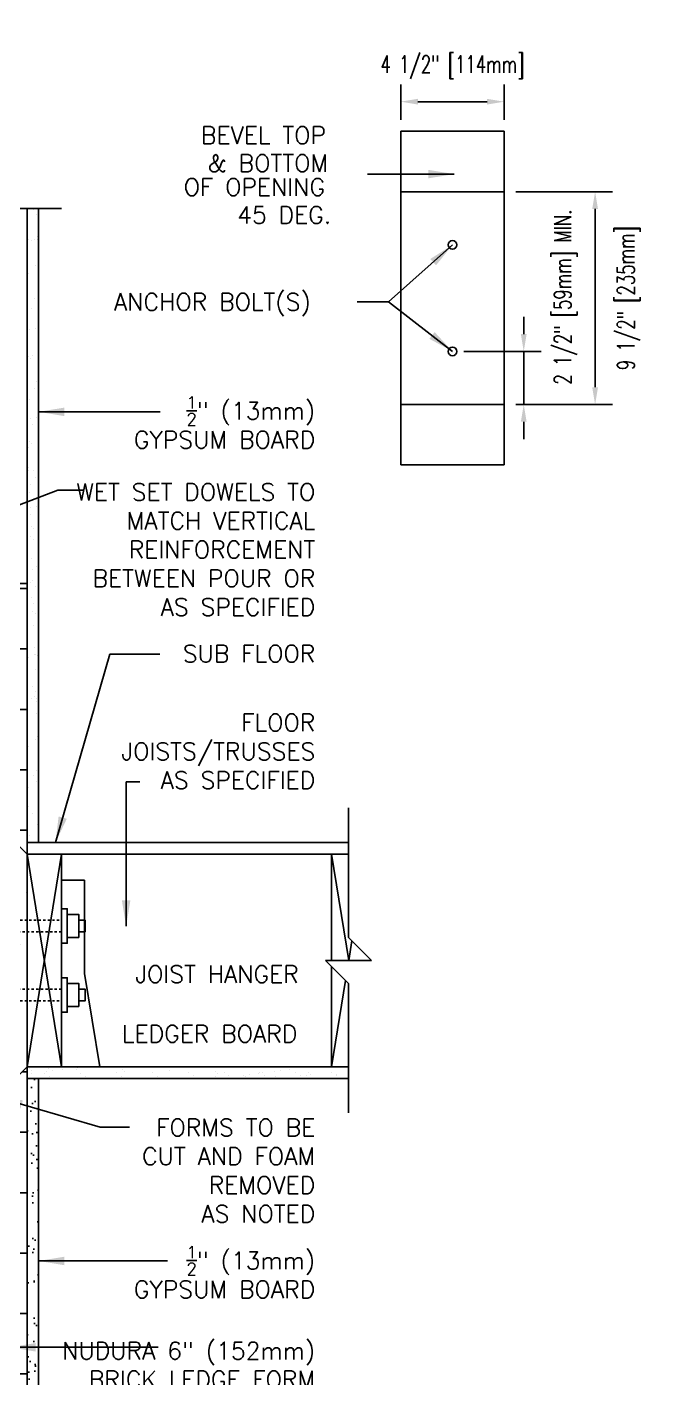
# Model space of a CAD drawing. Header units: inches. Extents: x 112.2 to 171.6, y -23.4 to 65.9.
# Drawn here: x 143.7 to 171.6, y 7.2 to 65.9 of the extents above; entities that cross this region are included whole.
import ezdxf
from ezdxf.enums import TextEntityAlignment as Align

# ---------------------------------------------------------------- set-up
doc = ezdxf.new("R2010")
doc.units = ezdxf.units.IN
doc.header["$LTSCALE"] = 0.5
doc.header["$MEASUREMENT"] = 0
doc.linetypes.add('HIDDEN2', pattern=[0.1875, 0.125, -0.0625])
for name, color, linetype in [('HATCH', 12, 'Continuous'), ('LINE15', 9, 'Continuous'), ('LINE18', 9, 'Continuous'), ('line25', 2, 'Continuous'), ('LINE50', 5, 'Continuous'), ('LINE9', 9, 'Continuous'), ('TEXT', 4, 'Continuous')]:
    doc.layers.add(name, color=color, linetype=linetype)
doc.styles.add('DIM', font='romans.shx', dxfattribs={"width": 0.7})
doc.styles.add('ROMANS', font='romans.shx', dxfattribs={"height": 1.125})
doc.dimstyles.new('ext_12', dxfattribs={"dimscale": 12, "dimtxt": 0.09375, "dimasz": 0.09375, "dimexe": 0.09375, "dimexo": 0.0625, "dimgap": 0.0625, "dimtad": 1, "dimdec": 1, "dimzin": 3, "dimdsep": 46, "dimlunit": 4, "dimtxsty": 'DIM', "dimcen": 0.09, "dimdle": 0.09375, "dimclrt": 4, "dimadec": 0, "dimazin": 0, "dimtfac": 1, "dimtdec": 1, "dimtmove": 2, "dimatfit": 3, "dimfxl": 1, "dimfrac": 2, "dimtolj": 1, "dimtzin": 0, "dimarcsym": 0})
doc.dimstyles.new('ext_8', dxfattribs={"dimscale": 8, "dimtxt": 0.09375, "dimasz": 0.09375, "dimexe": 0.09375, "dimexo": 0.0625, "dimgap": 0.0625, "dimtad": 1, "dimdec": 1, "dimzin": 3, "dimdsep": 46, "dimlunit": 4, "dimtxsty": 'DIM', "dimcen": 0.09, "dimdle": 0.09375, "dimclrt": 4, "dimadec": 0, "dimazin": 0, "dimtfac": 1, "dimtdec": 1, "dimtmove": 2, "dimatfit": 3, "dimfxl": 1, "dimfrac": 2, "dimtolj": 1, "dimtzin": 0, "dimarcsym": 0})

# ---------------------------------------------------------------- blocks, each defined once
blk = doc.blocks.new('*D2')
at = {"layer": 'Defpoints', "color": 0, "transparency": 16777216}
for p in [(162.223, 51.824), (165.318, 51.824), (164.473, 49.512)]:
    blk.add_point(p, dxfattribs=at)
at = {"layer": 'TEXT', "color": 0, "lineweight": -2, "transparency": 16777216}
for p, q in [((165.318, 52.574), (165.318, 53.324)), ((162.723, 51.824), (166.068, 51.824)), ((165.318, 49.512), (165.318, 51.824)), ((164.973, 49.512), (166.068, 49.512)), ((165.318, 48.762), (165.318, 48.012))]:
    blk.add_line(p, q, dxfattribs=at)
at = {"layer": 'TEXT', "color": 0, "transparency": 16777216}
for points in [[(165.193, 52.574), (165.443, 52.574), (165.318, 51.824)], [(165.193, 48.762), (165.443, 48.762), (165.318, 49.512)]]:
    blk.add_solid(points, dxfattribs=at)
at = {"layer": 'TEXT', "color": 4, "transparency": 16777216, "insert": (167.132, 54.182), "char_height": 0.75, "attachment_point": 5, "rotation": 90, "style": 'DIM'}
blk.add_mtext('\\A1;2 1/2" [59mm] MIN.', dxfattribs=at)
blk = doc.blocks.new('*D3')
at = {"layer": 'Defpoints', "color": 0, "transparency": 16777216}
for p in [(164.473, 58.762), (164.473, 49.512), (168.417, 49.512)]:
    blk.add_point(p, dxfattribs=at)
at = {"layer": 'TEXT', "color": 0, "lineweight": -2, "transparency": 16777216}
for p, q in [((164.973, 58.762), (169.167, 58.762)), ((168.417, 58.012), (168.417, 50.262)), ((164.973, 49.512), (169.167, 49.512))]:
    blk.add_line(p, q, dxfattribs=at)
at = {"layer": 'TEXT', "color": 0, "transparency": 16777216}
for points in [[(168.292, 58.012), (168.542, 58.012), (168.417, 58.762)], [(168.292, 50.262), (168.542, 50.262), (168.417, 49.512)]]:
    blk.add_solid(points, dxfattribs=at)
at = {"layer": 'TEXT', "color": 4, "transparency": 16777216, "insert": (169.88, 54.137), "char_height": 0.75, "attachment_point": 5, "rotation": 90, "style": 'DIM'}
blk.add_mtext('\\A1;9 1/2" [235mm]', dxfattribs=at)
blk = doc.blocks.new('*D4')
at = {"layer": 'Defpoints', "color": 0, "transparency": 16777216}
for p in [(159.973, 62.672), (159.973, 61.387), (164.473, 61.387)]:
    blk.add_point(p, dxfattribs=at)
at = {"layer": 'TEXT', "color": 0, "lineweight": -2, "transparency": 16777216}
for p, q in [((159.973, 61.887), (159.973, 63.422)), ((164.473, 61.887), (164.473, 63.422)), ((163.723, 62.672), (160.723, 62.672))]:
    blk.add_line(p, q, dxfattribs=at)
at = {"layer": 'TEXT', "color": 0, "transparency": 16777216}
for points in [[(160.723, 62.797), (160.723, 62.547), (159.973, 62.672)], [(163.723, 62.797), (163.723, 62.547), (164.473, 62.672)]]:
    blk.add_solid(points, dxfattribs=at)
at = {"layer": 'TEXT', "color": 4, "transparency": 16777216, "insert": (162.223, 64.172), "char_height": 0.75, "attachment_point": 5, "style": 'DIM'}
blk.add_mtext('\\A1;4 1/2" [114mm]', dxfattribs=at)

msp = doc.modelspace()

# ---------------------------------------------------------------- hatches: boundary and pattern name
at = {"layer": 'HATCH'}
h = msp.add_hatch(dxfattribs=at)
h.set_pattern_fill('INSUL', color=256, scale=7, style=0)
h.set_pattern_definition([(0, (21.2317, -8.359), (0, 2.625), []), (0, (21.2317, -7.484), (0, 2.625), [0.875, -0.875]), (0, (21.2317, -6.609), (0, 2.625), [0.875, -0.875])])
h.paths.add_polyline_path([(143.746, 41.734), (143.309, 41.734), (143.309, 41.234), (141.809, 41.234), (141.809, 41.734), (141.121, 41.734), (141.121, 31.484), (143.746, 28.859), (143.746, 29.984)])
h.paths.add_polyline_path([(143.746, 20.734), (141.121, 18.109), (141.121, 5.734), (143.746, 5.734)])
h = msp.add_hatch(dxfattribs=at)
h.set_pattern_fill('AR-CONC', color=256, scale=0.5, style=0)
h.set_pattern_definition([(50, (7.6974, -129.9048), (3.5863, -0.31376), [0.375, -4.125]), (355, (7.6974, -129.9048), (-0.693757, 3.76096), [0.3, -3.3]), (100.4514, (7.9962, -129.931), (2.892547, 3.4472), [0.3187, -3.50571]), (46.1842, (7.6974, -128.905), (5.336205, -0.827595), [0.5625, -6.1875]), (96.6356, (8.142, -128.974), (4.67331, 4.87059), [0.47805, -5.25856]), (351.1842, (7.6974, -128.905), (4.67331, 4.8706), [0.45, -4.95]), (21, (8.1974, -129.1548), (2.984535, -2.013094), [0.375, -4.125]), (326, (8.1974, -129.1548), (1.216577, 3.62575), [0.3, -3.3]), (71.4514, (8.446, -129.3226), (4.201113, 1.61265), [0.3187, -3.50571]), (37.5, (7.6974, -129.9048), (0.060799, 1.664469), [0, -3.26, 0, -3.35, 0, -3.3125]), (7.5, (7.6974, -129.9048), (1.315348, 1.972059), [0, -1.91, 0, -3.185, 0, -1.2625]), (327.5, (6.5824, -129.9048), (2.669112, -0.112774), [0, -1.25, 0, -3.9, 0, -5.175]), (317.5, (6.0824, -129.9048), (2.91593, 0.500525), [0, -1.625, 0, -2.59, 0, -3.675])])
h.paths.add_polyline_path([(143.746, 27.422), (141.121, 27.422), (141.121, 23.297), (143.746, 23.297)])
h.paths.add_polyline_path([(143.746, 21.859), (143.746, 22.797), (141.121, 22.797), (141.121, 19.234)])
h.paths.add_polyline_path([(141.121, 31.484), (141.121, 27.922), (143.746, 27.922), (143.746, 28.859)])
h = msp.add_hatch(dxfattribs=at)
h.set_pattern_fill('AR-SAND', color=256, scale=0.5, style=0)
h.set_pattern_definition([(37.5, (121.32, -7.1404), (-0.031497, 0.963412), [0, -0.76, 0, -0.85, 0, -0.8125]), (7.5, (121.32, -7.1404), (0.88489, 1.411073), [0, -0.41, 0, -0.685, 0, -0.2625]), (327.5, (120.705, -7.1404), (1.55707, 0.00283), [0, -0.25, 0, -0.9, 0, -1.175]), (317.5, (120.705, -7.1404), (1.503063, 0.43884), [0, -0.125, 0, -0.59, 0, -0.675])])
h.paths.add_polyline_path([(144.246, 19.923), (144.153, 20.234), (143.746, 20.234), (143.746, 5.734), (144.246, 5.734)])

# ---------------------------------------------------------------- linework, layer by layer
for p, q in [((144.013, 57.987), (144.013, 57.987)), ((144.148, 57.78), (144.148, 57.78)), ((143.807, 56.665), (143.807, 56.665)), ((143.919, 56.659), (143.919, 56.659)), ((144.067, 56.699), (144.067, 56.699)), ((144.18, 56.817), (144.18, 56.817)), ((144.207, 56.682), (144.207, 56.682)), ((144.211, 55.853), (144.211, 55.853)), ((143.821, 55.22), (143.821, 55.22)), ((144.112, 55.541), (144.112, 55.541)), ((144.243, 54.89), (144.243, 54.89)), ((144.05, 54.108), (144.05, 54.108)), ((143.778, 53.443), (143.778, 53.443)), ((143.929, 53.669), (143.929, 53.669)), ((143.844, 52.786), (143.844, 52.786)), ((144.104, 52.821), (144.104, 52.821)), ((143.767, 51.782), (143.767, 51.782)), ((143.798, 51.609), (143.798, 51.609)), ((143.89, 51.525), (143.89, 51.525)), ((143.978, 51.648), (143.978, 51.648)), ((144.17, 50.53), (144.17, 50.53)), ((144.087, 50.229), (144.087, 50.229)), ((143.846, 49.749), (143.846, 49.749)), ((143.881, 48.907), (143.881, 48.907)), ((144.142, 48.942), (144.142, 48.942)), ((143.757, 48.592), (143.757, 48.592)), ((143.987, 48.658), (143.987, 48.658)), ((143.789, 47.629), (143.789, 47.629)), ((143.866, 47.915), (143.866, 47.915)), ((143.958, 47.83), (143.958, 47.83)), ((143.82, 46.665), (143.82, 46.665)), ((143.825, 46.771), (143.825, 46.771)), ((144.036, 46.637), (144.036, 46.637)), ((143.915, 46.054), (143.915, 46.054)), ((144.124, 46.35), (144.124, 46.35)), ((143.852, 45.702), (143.852, 45.702)), ((144.229, 45.519), (144.229, 45.519)), ((143.883, 44.738), (143.883, 44.738)), ((143.918, 45.029), (143.918, 45.029)), ((144.179, 45.063), (144.179, 45.063)), ((143.934, 44.22), (143.934, 44.22)), ((144.026, 44.135), (144.026, 44.135)), ((143.915, 43.775), (143.915, 43.775)), ((144.045, 43.647), (144.045, 43.647)), ((143.755, 42.418), (143.755, 42.418)), ((143.946, 42.812), (143.946, 42.812)), ((143.983, 42.359), (143.983, 42.359)), ((144.161, 42.471), (144.161, 42.471)), ((143.883, 41.76), (143.883, 41.76)), ((143.978, 41.848), (143.978, 41.848)), ((143.956, 41.15), (143.956, 41.15)), ((144.094, 41.626), (144.094, 41.626)), ((144.216, 41.184), (144.216, 41.184)), ((144.003, 40.525), (144.003, 40.525)), ((144.009, 40.885), (144.009, 40.885)), ((144.041, 39.921), (144.041, 39.921)), ((144.095, 40.44), (144.095, 40.44)), ((144.072, 38.958), (144.072, 38.958)), ((143.792, 38.539), (143.792, 38.539)), ((144.051, 38.664), (144.051, 38.664)), ((144.104, 38.636), (144.104, 38.636)), ((144.198, 38.593), (144.198, 38.593)), ((143.748, 37.867), (143.748, 37.867)), ((144.104, 37.995), (144.104, 37.995)), ((143.993, 37.271), (143.993, 37.271)), ((144.135, 37.031), (144.135, 37.031)), ((143.941, 36.749), (143.941, 36.749)), ((144.071, 36.83), (144.071, 36.83)), ((144.152, 36.615), (144.152, 36.615)), ((144.163, 36.745), (144.163, 36.745)), ((143.775, 35.948), (143.775, 35.948)), ((144.167, 36.068), (144.167, 36.068)), ((143.758, 34.877), (143.758, 34.877)), ((143.829, 34.66), (143.829, 34.66)), ((144.12, 34.969), (144.12, 34.969)), ((144.198, 35.104), (144.198, 35.104)), ((144.236, 34.714), (144.236, 34.714)), ((144.23, 34.141), (144.23, 34.141)), ((144.162, 33.625), (144.162, 33.625)), ((144.03, 33.392), (144.03, 33.392)), ((144.139, 33.135), (144.139, 33.135)), ((144.231, 33.051), (144.231, 33.051)), ((143.806, 32.856), (143.806, 32.856)), ((143.812, 32.069), (143.812, 32.069)), ((143.999, 31.738), (143.999, 31.738)), ((143.753, 31.673), (143.753, 31.673)), ((144.188, 31.274), (144.188, 31.274)), ((144.21, 31.604), (144.21, 31.604)), ((143.866, 30.781), (143.866, 30.781)), ((145.246, 29.984), (143.746, 20.734)), ((145.246, 20.734), (143.746, 29.984)), ((157.721, 25.359), (156.971, 29.984)), ((157.858, 26.205), (157.721, 25.359)), ((157.579, 24.484), (156.971, 20.734)), ((143.866, 20.672), (143.866, 20.672)), ((143.958, 20.588), (143.958, 20.588)), ((144.671, 20.653), (144.671, 20.653)), ((144.862, 20.556), (144.862, 20.556)), ((145.269, 20.609), (145.269, 20.609)), ((145.896, 20.628), (145.896, 20.628)), ((145.948, 20.699), (145.948, 20.699)), ((146.021, 20.702), (146.021, 20.702)), ((146.208, 20.733), (146.208, 20.733)), ((147.33, 20.718), (147.33, 20.718)), ((147.897, 20.611), (147.897, 20.611)), ((148.609, 20.712), (148.609, 20.712)), ((149.927, 20.567), (149.927, 20.567)), ((151.928, 20.55), (151.928, 20.55)), ((154.745, 20.562), (154.745, 20.562)), ((155.151, 20.616), (155.151, 20.616)), ((155.83, 20.705), (155.83, 20.705)), ((143.923, 20.432), (143.923, 20.432)), ((144.52, 20.464), (144.52, 20.464)), ((144.602, 20.522), (144.602, 20.522)), ((144.73, 20.33), (144.73, 20.33)), ((146.077, 20.467), (146.077, 20.467)), ((146.288, 20.333), (146.288, 20.333)), ((147.634, 20.47), (147.634, 20.47)), ((147.845, 20.336), (147.845, 20.336)), ((147.989, 20.527), (147.989, 20.527)), ((148.006, 20.25), (148.006, 20.25)), ((149.191, 20.473), (149.191, 20.473)), ((149.315, 20.266), (149.315, 20.266)), ((149.402, 20.338), (149.402, 20.338)), ((150.594, 20.26), (150.594, 20.26)), ((150.748, 20.475), (150.748, 20.475)), ((150.959, 20.341), (150.959, 20.341)), ((151.944, 20.309), (151.944, 20.309)), ((152.02, 20.465), (152.02, 20.465)), ((152.305, 20.478), (152.305, 20.478)), ((152.459, 20.262), (152.459, 20.262)), ((152.516, 20.344), (152.516, 20.344)), ((153.138, 20.351), (153.138, 20.351)), ((153.253, 20.326), (153.253, 20.326)), ((153.399, 20.385), (153.399, 20.385)), ((153.805, 20.439), (153.805, 20.439)), ((153.862, 20.481), (153.862, 20.481)), ((153.958, 20.505), (153.958, 20.505)), ((154.073, 20.347), (154.073, 20.347)), ((154.484, 20.528), (154.484, 20.528)), ((154.532, 20.319), (154.532, 20.319)), ((155.419, 20.484), (155.419, 20.484)), ((155.63, 20.35), (155.63, 20.35)), ((155.883, 20.368), (155.883, 20.368)), ((155.959, 20.488), (155.959, 20.488)), ((156.051, 20.404), (156.051, 20.404)), ((156.976, 20.487), (156.976, 20.487)), ((157.187, 20.352), (157.187, 20.352)), ((157.192, 20.385), (157.192, 20.385))]:
    msp.add_line(p, q, dxfattribs=at)
at = {"layer": 'LINE15', "linetype": 'HIDDEN2'}
for points in [[(145.246, 26.609), (139.746, 26.609, -0.414214), (139.246, 27.109), (139.246, 28.609), (139.746, 28.609), (139.746, 27.209, 0.414214), (139.846, 27.109), (145.246, 27.109)], [(145.246, 24.109), (139.746, 24.109, 0.414214), (139.246, 23.609), (139.246, 22.109), (139.746, 22.109), (139.746, 23.509, -0.414214), (139.846, 23.609), (145.246, 23.609)]]:
    msp.add_lwpolyline(points, format="xyb", dxfattribs=at)
at = {"layer": 'LINE18'}
for points in [[(145.246, 26.109), (145.496, 26.109), (145.496, 27.609), (145.246, 27.609)], [(145.496, 26.359), (145.996, 26.359), (145.996, 27.359), (145.496, 27.359)], [(145.246, 24.609), (145.496, 24.609), (145.496, 23.109), (145.246, 23.109)], [(145.496, 24.359), (145.996, 24.359), (145.996, 23.359), (145.496, 23.359)]]:
    msp.add_lwpolyline(points, close=True, dxfattribs=at)
for points in [[(145.996, 26.609), (146.277, 26.609), (146.277, 27.109), (145.996, 27.109)], [(145.996, 24.109), (146.277, 24.109), (146.277, 23.609), (145.996, 23.609)]]:
    msp.add_lwpolyline(points, dxfattribs=at)
at = {"layer": 'line25'}
for p, q in [((143.746, 29.984), (141.121, 32.609)), ((143.746, 29.984), (157.703, 29.984)), ((143.746, 29.984), (143.746, 20.734)), ((145.246, 29.984), (145.246, 20.734)), ((156.971, 29.984), (156.971, 25.359)), ((156.971, 25.092), (156.971, 20.734)), ((143.746, 20.734), (141.121, 18.109)), ((143.746, 20.734), (157.703, 20.734))]:
    msp.add_line(p, q, dxfattribs=at)
at = {"layer": 'LINE50'}
for p, q in [((143.746, 41.734), (143.746, 58.028)), ((143.746, 29.984), (143.746, 41.734)), ((143.746, 5.734), (143.746, 20.734))]:
    msp.add_line(p, q, dxfattribs=at)
for points in [[(141.121, 41.734), (141.809, 41.734), (141.809, 42.234), (143.309, 42.234), (143.309, 41.734), (143.746, 41.734)], [(143.746, 41.734), (143.309, 41.734), (143.309, 42.234), (141.809, 42.234), (141.809, 41.734), (141.121, 41.734)]]:
    msp.add_lwpolyline(points, dxfattribs=at)
at = {"layer": 'LINE9'}
for p, q in [((159.973, 61.387), (159.973, 46.887)), ((159.973, 61.387), (164.473, 61.387)), ((164.473, 46.887), (164.473, 61.387)), ((159.973, 58.762), (164.473, 58.762)), ((139.121, 58.028), (145.246, 58.028)), ((144.246, 58.028), (144.246, 30.484)), ((159.973, 49.512), (164.473, 49.512)), ((159.973, 46.887), (164.473, 46.887)), ((157.703, 26.359), (157.703, 31.984)), ((143.746, 30.484), (157.703, 30.484)), ((145.246, 28.853), (146.246, 28.853)), ((146.246, 28.853), (146.246, 24.794)), ((158.703, 25.359), (157.703, 26.359)), ((156.703, 25.359), (157.703, 24.359)), ((157.703, 25.359), (156.703, 25.359)), ((157.703, 25.359), (158.703, 25.359)), ((146.905, 20.734), (146.246, 24.794)), ((157.703, 18.734), (157.703, 24.359)), ((143.746, 20.234), (157.703, 20.234)), ((144.246, 5.734), (144.246, 20.234))]:
    msp.add_line(p, q, dxfattribs=at)
for centre in [(162.223, 56.449), (162.223, 51.824)]:
    msp.add_circle(centre, 0.188, dxfattribs=at)
at = {"layer": 'TEXT'}
msp.add_line((147.887, 22.189), (147.887, 22.189), dxfattribs=at)
for points in [[(146.246, 24.794, 0, 0.36, 0), (147.326, 24.794, 0, 0, 0), (148.701, 24.794, 0, 0, 0)], [(144.496, 22.189, 0, 0.36, 0), (145.576, 22.189, 0, 0, 0), (147.887, 22.189, 0, 0, 0)]]:
    msp.add_lwpolyline(points, format="xyseb", dxfattribs=at)

# ---------------------------------------------------------------- texts
at = {"layer": 'TEXT', "style": 'ROMANS'}
for s, p in [(' BEVEL TOP', (150.787, 61.214)), (' & BOTTOM', (151.073, 60)), (' OF OPENING', (150.037, 58.963)), (' 45 DEG.', (152.359, 57.749)), (' ANCHOR BOLT(S)', (147.009, 53.973)), (' JOIST HANGER', (147.931, 24.763)), (' LEDGER BOARD', (147.358, 22.171))]:
    msp.add_text(s, height=0.75, dxfattribs=at).set_placement(p, align=Align.MIDDLE_LEFT)
at = {"layer": 'TEXT', "char_height": 0.75, "attachment_point": 6, "style": 'ROMANS'}
for s, insert, width in [('\\A1;{\\H0.7x;\\S1/2;}" (13mm) GYPSUM BOARD', (156.265, 48.739), 9.52479), ('\\A1;WET SET DOWELS TO MATCH VERTICAL REINFORCEMENT BETWEEN POUR OR AS SPECIFIED', (156.265, 43.213), 11.43486), ('\\A1;{\\H1x;SUB FLOOR}', (156.265, 38.689), 11.43486), ('\\A1;FLOOR JOISTS/TRUSSES \\PAS SPECIFIED', (156.265, 34.443), 11.43486), ('FORMS TO BE \\PCUT AND FOAM REMOVED \\PAS NOTED', (156.265, 16.225), 11.43486), ('\\A1;{\\H0.7x;\\S1/2;}" (13mm) GYPSUM BOARD', (156.265, 11.82), 9.51133), ('\\A1;NUDURA 6" (152mm) BRICK LEDGE FORM UNIT', (156.265, 7.149), 12.01823)]:
    msp.add_mtext(s, dxfattribs=dict(at, insert=insert, width=width))

# ---------------------------------------------------------------- dimensions: what is measured, and where the dimension line sits
at = {"layer": 'TEXT'}
dim = msp.add_linear_dim(base=(159.973, 62.672), p1=(164.473, 61.387), p2=(159.973, 61.387), dimstyle='ext_8', dxfattribs=at)
dim.commit()
dim.dimension.update_dxf_attribs({"geometry": '*D4', "text_midpoint": (162.223, 64.172), "dimtype": 160})
dim = msp.add_linear_dim(base=(168.416621869, 49.511606051), p1=(164.472862074, 58.761606051), p2=(164.472862074, 49.511606051), angle=90, dimstyle='ext_8', dxfattribs=at)
dim.commit()
dim.dimension.update_dxf_attribs({"geometry": '*D3', "text_midpoint": (169.879782665, 54.136606051), "dimtype": 160})
dim = msp.add_linear_dim(base=(165.318, 51.824), p1=(164.473, 49.512), p2=(162.223, 51.824), angle=90, text='<> MIN.', dimstyle='ext_8', dxfattribs=at)
dim.commit()
dim.dimension.update_dxf_attribs({"geometry": '*D2', "text_midpoint": (167.132, 54.182), "dimtype": 160})

# ---------------------------------------------------------------- leaders
msp.add_leader([(162.297, 59.526), (158.537, 59.526)], dimstyle='ext_12', dxfattribs=at)
for points, override in [([(162.223, 56.449), (159.45, 53.973), (158.08, 53.973)], {"dimgap": 0.0625, "dimtad": 0}), ([(162.223, 51.824), (159.45, 53.973)], {"dimgap": 0.0625, "dimtad": 0}), ([(144.246, 49.196), (149.533, 49.196)], {"dimgap": 0.0625, "dimtad": 0}), ([(136.742, 42.609), (145.086, 45.797), (146.172, 45.797)], {"dimgap": 0.0625, "dimtad": 0}), ([(144.984, 30.484), (147.342, 38.672), (149.513, 38.672)], {"dimgap": 0.0625, "dimtad": 0}), ([(148.05, 26.845), (148.05, 33.123), (148.644, 33.123)], {"dimgap": 0.0625, "dimtad": 0}), ([(142.434, 19.422), (146.92, 18.11), (148.192, 18.11)], {"dimgap": 0.0625, "dimtad": 0}), ([(144.246, 12.302), (149.847, 12.302)], {"dimgap": 0.0625, "dimtad": 0}), ([(143, 8.551), (149.436, 8.551)], {"dimtad": 0})]:
    msp.add_leader(points, dimstyle='ext_12', override=override, dxfattribs=at)

doc.saveas('drawing.dxf')
